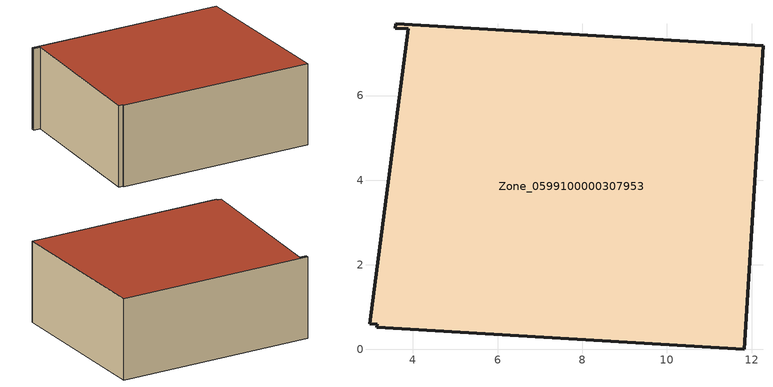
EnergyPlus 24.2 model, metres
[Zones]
Zone_0599100000307953
 floor ground (C_G): 3.15,0.52 3.15,0.6 2.97,0.61 3.89,7.57 3.58,7.59 3.59,7.7 12.27,7.18 11.83,0 z0
 wall outside (C_F): 3.15,0.6 3.15,0.52 11.83,0 12.27,7.18 3.59,7.7 3.58,7.59 3.89,7.57 2.97,0.61 3.15,0.6 z0:3.55
 roof outside (C_R): 3.89,7.57 2.97,0.61 3.15,0.6 3.15,0.52 11.83,0 12.27,7.18 3.59,7.7 3.58,7.59 z3.55
[BUILDING]
Pand.0599100000307953: North Axis=0; Terrain=City; Loads Convergence Tolerance Value=0.04; Temperature Convergence Tolerance Value=0.4; Solar Distribution=FullExterior; Maximum Number of Warmup Days=25; Minimum Number of Warmup Days=1
[Site:Location]
Rotterdam.The.Hague.AP_ZH_NLD Design_Conditions: Latitude=51.96; Longitude=4.45; Time Zone=1; Elevation=-4.5
[SITE:GROUNDTEMPERATURE:BUILDINGSURFACE]
18, 18, 18, 18, 18, 18, 18, 18, 18, 18, 18, 18
[MATERIAL] Thermal Absorptance=0.9; Solar Absorptance=0.7; Visible Absorptance=0.7
Name | Roughness | Thickness | Conductivity | Density | Specific Heat
G.TI.1946-1964 | MediumSmooth | 0.15 | 1 | 540 | 1210
F.TI.1946-1964 | Rough | 0.3 | 0.857143 | 1920 | 840
R.TI.1946-1964 | MediumRough | 0.2 | 0.277778 | 1500 | 1000
[CONSTRUCTION]
C_G: G.TI.1946-1964
C_F: F.TI.1946-1964
C_R: R.TI.1946-1964
[ZONE]
Zone_0599100000307953: Type=1; Multiplier=1; Ceiling Height=Autocalculate; Volume=Autocalculate; Floor Area=autocalculate; Part of Total Floor Area=Yes
[ZONEINFILTRATION:DESIGNFLOWRATE]
Infil_Zone_0599100000307953: Zone or ZoneList or Space or SpaceList=Zone_0599100000307953; Schedule=AlwaysOn; Design Flow Rate Calculation Method=Flow/Area; Flow Rate per Floor Area=0.003; Constant Term Coefficient=1; Temperature Term Coefficient=0; Velocity Term Coefficient=0; Velocity Squared Term Coefficient=0
[HVACTEMPLATE:ZONE:IDEALLOADSAIRSYSTEM]
Zone_0599100000307953: Maximum Heating Supply Air Temperature=50; Minimum Cooling Supply Air Temperature=13; Maximum Heating Supply Air Humidity Ratio=0.0156; Minimum Cooling Supply Air Humidity Ratio=0.0077; Heating Limit=NoLimit; Cooling Limit=NoLimit; Dehumidification Control Type=ConstantSensibleHeatRatio; Cooling Sensible Heat Ratio=0.7; Dehumidification Setpoint=60; Humidification Control Type=None; Humidification Setpoint=30; Outdoor Air Method=None; Outdoor Air Flow Rate per Person=0.00944; Outdoor Air Flow Rate per Zone Floor Area=0; Outdoor Air Flow Rate per Zone=0; Demand Controlled Ventilation Type=None; Outdoor Air Economizer Type=NoEconomizer; Heat Recovery Type=None; Sensible Heat Recovery Effectiveness=0.7; Latent Heat Recovery Effectiveness=0.65
[ZONECONTROL:THERMOSTAT]
ThermostatControl_Zone_0599100000307953: Zone or ZoneList=Zone_0599100000307953; Control Type Schedule=DualSetpointControlType; Control 1=Thermostat_Zone_0599100000307953; Temperature Difference Between Cutout And Setpoint=0
[THERMOSTATSETPOINT:DUALSETPOINT]
Thermostat_Zone_0599100000307953: Heating Setpoint Temperature Schedule=HeatingSetpoint_Zone_0599100000307953; Cooling Setpoint Temperature Schedule=CoolingSetpoint_Zone_0599100000307953
[SCHEDULE:COMPACT]
HeatingSetpoint_Zone_0599100000307953: Through: 12/31, For: AllDays, Until: 24:00, 21
CoolingSetpoint_Zone_0599100000307953: Through: 12/31, For: AllDays, Until: 24:00, 24
DualSetpointControlType: Through: 12/31, For: AllDays, Until: 24:00, 4
AlwaysOn: Through: 12/31, For: AllDays, Until: 24:00, 1
